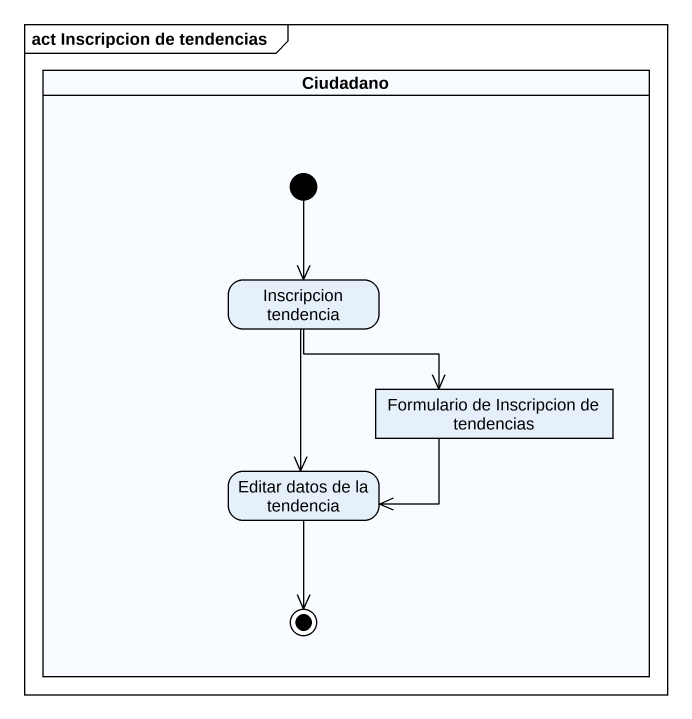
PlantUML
@startuml
mainframe act Inscripcion de tendencias
hide empty description
state Ciudadano <<partition>> {
  state "Inscripcion tendencia" as Inscripcion_tendencia
  state "Formulario de Inscripcion de tendencias" as Formulario_de_Inscripcion <<object>>
  state "Editar datos de la tendencia" as Editar_datos_de_la_tendencia
  [*] --> Inscripcion_tendencia
  Editar_datos_de_la_tendencia --> [*]
}
Inscripcion_tendencia -right-> Formulario_de_Inscripcion
Inscripcion_tendencia --> Editar_datos_de_la_tendencia
Formulario_de_Inscripcion -left-> Editar_datos_de_la_tendencia
@enduml
